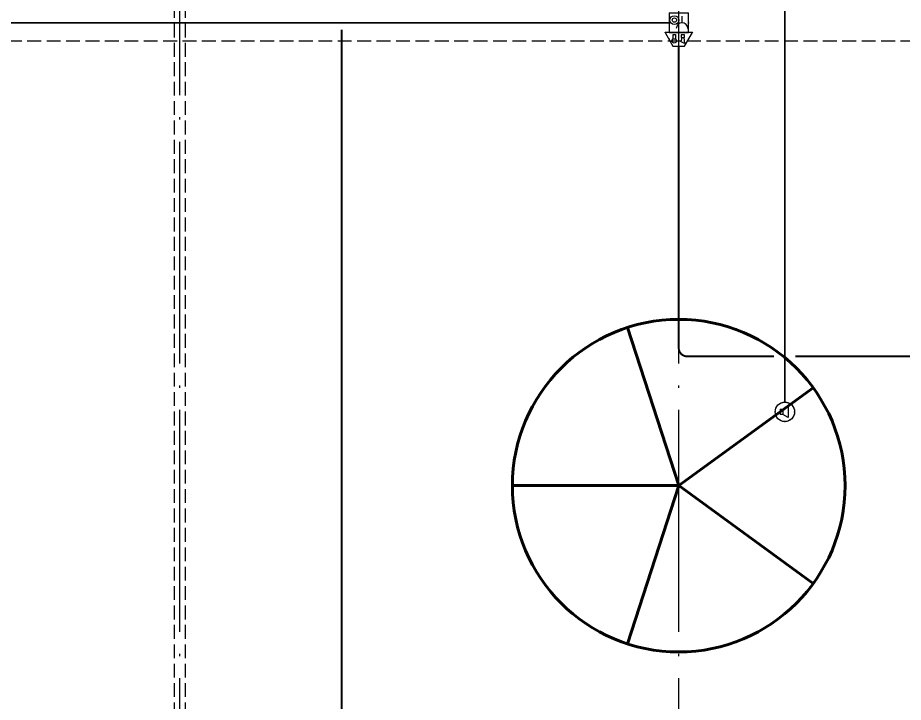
# Model space of a CAD drawing. Extents: x -1396510 to 1250330, y -1892470 to 1623980.
# Drawn here: x 798553 to 814525, y -1354808 to -1342457 of the extents above; entities that cross this region are included whole.
import ezdxf
from ezdxf.enums import TextEntityAlignment as Align

# ---------------------------------------------------------------- set-up
doc = ezdxf.new("R2010")
doc.units = 0
doc.header["$LTSCALE"] = 1000
doc.header["$MEASUREMENT"] = 0
doc.linetypes.add('DASH', pattern=[0.35, 0.25, -0.1])
doc.linetypes.add('DOTE', pattern=[2.42, 2, -0.2, 0.02, -0.2])
doc.layers.get('Defpoints').update_dxf_attribs({"color": 210})
for name, color, linetype in [('A-AXIS-DOTE', 14, 'DOTE'), ('A-HATCH-2', 251, 'Continuous'), ('A-LIN-V', 9, 'Continuous'), ('A-WINDOW', 140, 'Continuous'), ('EQUIP-广播', 3, 'Continuous'), ('EQUIP-消防', 3, 'Continuous'), ('WIRE-照明', 1, 'Continuous')]:
    doc.layers.add(name, color=color, linetype=linetype)
doc.layers.add('A-云线2', color=3, linetype='Continuous', plot=False)
doc.styles.add('_TEL_DIM', font='SIMPLEX', dxfattribs={"width": 0.8, "height": 3.5, "bigfont": 'HZTXT'})
doc.styles.get("Standard").update_dxf_attribs({"font": 'gbenor.shx', "bigfont": 'gbcbig.shx'})
doc.styles.add('TG_LINETYPE', font='SIMPLEX', dxfattribs={"width": 0.8, "height": 3, "bigfont": 'HZTXT'})
doc.linetypes.add('TG_B', pattern='A,1,-0.3,["B",TG_LINETYPE,S=0.1,R=0,X=-0.25,Y=-0.15],0', length=1.3)
doc.linetypes.add('TG_TV', pattern='A,1,-0.6,["TV",TG_LINETYPE,S=0.1,R=0,X=-0.6,Y=-0.15],0', length=1.6)

# ---------------------------------------------------------------- blocks, each defined once
blk = doc.blocks.new('4324324')
at = {"layer": 'A-HATCH-2', "color": 8, "linetype": 'DASH'}
blk.add_line((-313054, 565920), (-128854, 565920), dxfattribs=at)
blk = doc.blocks.new('w4324324')
at = {"layer": 'A-HATCH-2', "color": 0, "lineweight": 60}
for q in [(-1694760, 686605), (-1697614, 684532), (-1691907, 684532), (-1696524, 681178), (-1692997, 681178)]:
    blk.add_line((-1694760, 683605), q, dxfattribs=at)
blk.add_circle((-1694760, 683605), 3000, dxfattribs=at)
blk = doc.blocks.new('342343')
at = {"layer": 'A-LIN-V', "color": 8}
blk.add_blockref('w4324324', (1030710, -62444), dxfattribs=at)
blk = doc.blocks.new('世赫3#厂房一层0821')
at = {"layer": 'A-AXIS-DOTE', "color": 8, "ltscale": 2}
for p, q in [((166000, -79980), (166000, 5514)), ((175000, -79980), (175000, 5514))]:
    blk.add_line(p, q, dxfattribs=at)
at = {"layer": 'Defpoints', "color": 8, "linetype": 'DASH'}
for p, q in [((165896, -36288), (165900, -68600)), ((166096, -36288), (166100, -68600))]:
    blk.add_line(p, q, dxfattribs=at)
at = {"layer": 'A-LIN-V', "color": 8, "rotation": 90}
blk.add_blockref('342343', (796160.7, 601225), dxfattribs=at)
at = {"layer": 'A-WINDOW'}
blk.add_blockref('4324324', (312854.2, -620720), dxfattribs=at)
blk = doc.blocks.new('$equip$00002341')
for p, q in [((-0.241, 0.136), (-0.241, -0.144)), ((-0.241, 0.136), (-0.101, 0.136)), ((-0.101, 0.136), (0.167, 0.277)), ((-0.101, 0.136), (-0.101, -0.144)), ((0.167, 0.277), (0.167, -0.295)), ((-0.101, -0.144), (-0.241, -0.144)), ((0.167, -0.295), (-0.101, -0.144))]:
    blk.add_line(p, q)
at = {"const_width": 0.0571}
blk.add_lwpolyline([(-0.5, 0, -1), (0.5, 0, -1), (-0.5, 0, -1.463176)], format="xyb", dxfattribs=at)
blk.add_circle((0, 0), 0.5)
for p in [(0, 0.5), (-0.5, 0), (0.5, 0), (0, -0.5)]:
    blk.add_point(p)
at = {"color": 7, "style": '_TEL_DIM', "flags": 1}
blk.add_attdef('A', text='', height=0.00002, dxfattribs=at).set_placement((0, 0), align=Align.MIDDLE_CENTER)
blk = doc.blocks.new('$equip$00002655')
for p, q in [((-0.5, 1), (-0.5, 0)), ((0.5, 1), (-0.5, 1)), ((0.5, 0), (0.5, 1)), ((-0.169, 0.5), (-0.169, 0.15)), ((-0.5, 0), (0.5, 0))]:
    blk.add_line(p, q)
at = {"const_width": 0.0571}
blk.add_lwpolyline([(-0.5, 1), (0.5, 1), (0.5, 0), (-0.5, 0), (-0.5, 1), (0.5, 1)], dxfattribs=at)
for radius in [0.226, 0.113]:
    blk.add_circle((0.227, 0.36), radius)
blk.add_arc((-0.169, 0.8), 0.3, 180, 0)
for p in [(0, 1), (-0.5, 0.5), (0.5, 0.5), (0, 0)]:
    blk.add_point(p)
at = {"color": 7, "flags": 1}
for tag, height, p in [('B', 0.4, (0.762, 0.292)), ('A', 0.00002, (0, 0))]:
    blk.add_attdef(tag, text='', height=height, dxfattribs=at).set_placement(p, align=Align.MIDDLE_CENTER)
blk = doc.blocks.new('$equip$00002679')
for p, q in [((-0.3, 0.699), (-0.703, 0)), ((-0.264, 0.249), (-0.304, 0.569)), ((-0.304, 0.569), (-0.128, 0.489)), ((0.3, 0.699), (-0.3, 0.699)), ((0.3, 0.699), (-0.3, 0.699)), ((-0.128, 0.489), (-0.168, 0.249)), ((0, 0.699), (0, 0)), ((0.703, 0), (0.3, 0.699)), ((-0.703, 0), (0.703, 0)), ((-0.304, 0.249), (-0.304, 0.113)), ((-0.128, 0.249), (-0.304, 0.249)), ((-0.304, 0.113), (-0.128, 0.113)), ((-0.128, 0.113), (-0.128, 0.249)), ((0.174, 0.11), (0.174, 0.338)), ((0.294, 0.11), (0.174, 0.11)), ((0.294, 0.338), (0.294, 0.11))]:
    blk.add_line(p, q)
at = {"const_width": 0.0571}
for points in [[(-0.299, 0.699), (0.301, 0.699), (0.703, 0), (-0.702, 0), (-0.299, 0.699), (0.301, 0.699)], [(-0.3, 0.699), (0.3, 0.699), (0.703, 0), (-0.703, 0), (-0.3, 0.699), (0.3, 0.699)]]:
    blk.add_lwpolyline(points, dxfattribs=at)
blk.add_circle((0.234, 0.43), 0.111)
for p in [(0, 0.699), (-0.501, 0.349), (0, 0), (0.502, 0.349)]:
    blk.add_point(p)
at = {"color": 7, "flags": 1}
for tag, height, p in [('B', 0.4, (0.961, 0.299)), ('A', 0.00002, (0, 0))]:
    blk.add_attdef(tag, text='', height=height, dxfattribs=at).set_placement(p, align=Align.MIDDLE_CENTER)

msp = doc.modelspace()

# ---------------------------------------------------------------- linework, layer by layer
at = {"layer": 'WIRE-照明', "color": 2, "linetype": 'TG_B', "ltscale": 0.7, "const_width": 35}
msp.add_lwpolyline([(812389.4, -1349392.7), (812389.4, -1334393.4)], dxfattribs=at)
at = {"layer": 'WIRE-照明', "linetype": 'Continuous', "const_width": 35}
for points in [[(774650.8, -1342549), (810300.8, -1342549)], [(810475.7, -1342968.5), (810475.8, -1348416.3)], [(810625.8, -1348566.3), (812192.8, -1348566.3)], [(812578.6, -1348566.3), (817223.7, -1348566.3)]]:
    msp.add_lwpolyline(points, dxfattribs=at)
at = {"layer": 'WIRE-照明', "color": 1, "linetype": 'TG_TV', "ltscale": 0.7, "const_width": 35}
msp.add_lwpolyline([(804396.9, -1355272.9), (804396.9, -1342674)], dxfattribs=at)
at = {"layer": 'WIRE-照明', "linetype": 'Continuous', "const_width": 35}
msp.add_lwpolyline([(810475.8, -1348416.3, 0.4142106), (810625.8, -1348566.3)], format="xyb", dxfattribs=at)

# ---------------------------------------------------------------- block references
at = {"layer": 'A-云线2'}
msp.add_blockref('世赫3#厂房一层0821', (635475.8, -1288074), dxfattribs=at)
at = {"layer": 'EQUIP-广播', "xscale": 350, "yscale": 350, "zscale": 350}
msp.add_blockref('$equip$00002341', (812389.4, -1349567.7), dxfattribs=at)
at = {"layer": 'EQUIP-消防', "xscale": 350, "yscale": 350, "zscale": 350, "rotation": 180}
for name, p in [('$equip$00002655', (810475.8, -1342374)), ('$equip$00002679', (810475.8, -1342724))]:
    msp.add_blockref(name, p, dxfattribs=at)

doc.saveas('drawing.dxf')
